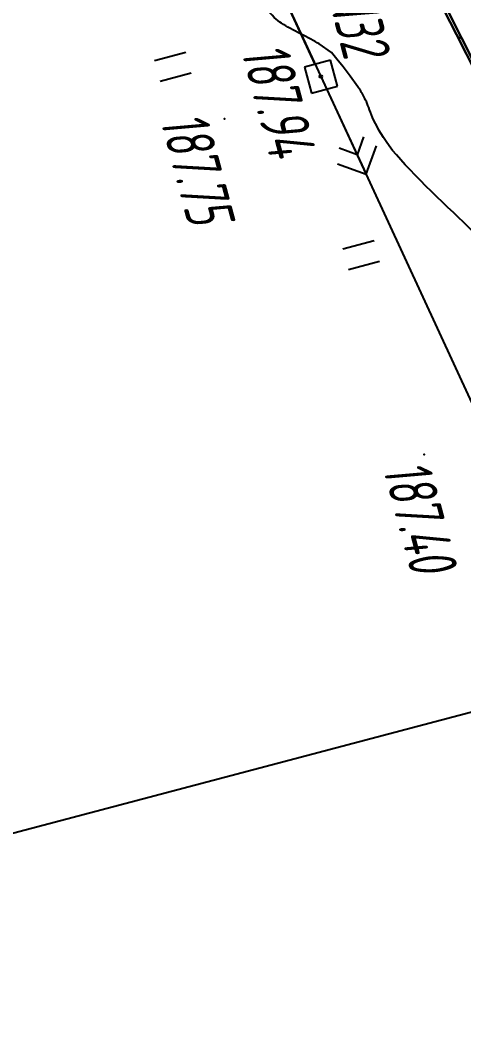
# Model space of a CAD drawing. Header units: millimetres. Extents: x -1799 to 6962, y -1020 to 4121.
# Drawn here: x 5416.4 to 5449.3, y 1648.6 to 1723.6 of the extents above; entities that cross this region are included whole.
import ezdxf

# ---------------------------------------------------------------- set-up
doc = ezdxf.new("R2010")
doc.units = ezdxf.units.MM
doc.linetypes.add('CONTI', pattern=[0])
for name, color, linetype in [('GOR_BDEFAULT', 212, 'CONTI'), ('NAD_MDEFAULT', 7, 'CONTI'), ('PI_OTDEFAULT', 172, 'CONTI'), ('PI_TTDEFAULT', 5, 'CONTI'), ('SIT_LDEFAULT', 7, 'CONTI'), ('USLZNDEFAULT', 7, 'CONTI'), ('ZAPSKDEFAULT', 7, 'CONTI')]:
    doc.layers.add(name, color=color, linetype=linetype)
doc.layers.add('КОПИЯ_ОСЬ_13_ОТКОСЫ', color=7, linetype='Continuous', lineweight=30)
doc.styles.add('eskd', font='spds.shx', dxfattribs={"width": 1.2, "oblique": 15})

# ---------------------------------------------------------------- blocks, each defined once
blk = doc.blocks.new('BL_2011')
at = {"color": 0}
for p, q in [((0, 0), (0, 2.4)), ((1.6, 0), (1.6, 2.4))]:
    blk.add_line(p, q, dxfattribs=at)
blk = doc.blocks.new('BL_27')
at = {"color": 0}
for p, q in [((1, 1), (-1, 1)), ((-1, 1), (-1, -1)), ((1, -1), (1, 1)), ((-1, -1), (1, -1))]:
    blk.add_line(p, q, dxfattribs=at)
blk.add_circle((0, 0), 0.1, dxfattribs=at)

msp = doc.modelspace()

# ---------------------------------------------------------------- linework, layer by layer
at = {"linetype": 'Continuous'}
msp.add_line((5605.293491801081, 1713.260784143035), (5407.425603411228, 1660.978742898827), dxfattribs=at)
at = {"layer": 'GOR_BDEFAULT', "color": 212, "elevation": 188, "flags": 128}
msp.add_lwpolyline([(5470.211700376423, 1676.809212735307), (5469.611700376447, 1677.659211734695), (5469.53170037643, 1677.779213735287), (5469.441700376405, 1677.899216735189), (5469.341700376428, 1678.039216734854), (5469.241700376451, 1678.189217735467), (5469.141700376416, 1678.339211735328), (5469.03170037643, 1678.499215735507), (5468.921700376444, 1678.669213734952), (5468.801700376449, 1678.839211735328), (5468.681700376395, 1679.009217735765), (5468.5617003764, 1679.189217735467), (5468.441700376405, 1679.379212735606), (5468.321700376409, 1679.559212735307), (5468.191700376405, 1679.739212735009), (5468.071700376409, 1679.929215735209), (5467.941700376405, 1680.109215734911), (5467.821700376409, 1680.299218735111), (5467.701700376414, 1680.479210735683), (5467.571700376409, 1680.659211734695), (5467.451700376414, 1680.839211735328), (5467.331700376419, 1681.01921173503), (5467.221700376433, 1681.199212734972), (5467.101700376437, 1681.369217735169), (5466.991700376451, 1681.549218735111), (5466.881700376407, 1681.719216735487), (5466.771700376421, 1681.889214735863), (5466.671700376444, 1682.049218735111), (5466.5617003764, 1682.219216735487), (5466.471700376433, 1682.379212735606), (5466.371700376398, 1682.539216734854), (5466.28170037643, 1682.689217735467), (5466.201700376414, 1682.839211735328), (5466.121700376398, 1682.989212735009), (5466.04170037644, 1683.139214735863), (5465.961700376423, 1683.289216734854), (5465.891700376416, 1683.429215735209), (5465.821700376409, 1683.579216734891), (5465.741700376451, 1683.729210735683), (5465.671700376444, 1683.879212735606), (5465.601700376437, 1684.029213735287), (5465.521700376421, 1684.179215735209), (5465.441700376405, 1684.329216734891), (5465.361700376447, 1684.489212735009), (5465.28170037643, 1684.659211734695), (5465.191700376405, 1684.819214735565), (5465.091700376428, 1684.999215735507), (5465.001700376402, 1685.179215735209), (5464.891700376416, 1685.359215734911), (5464.78170037643, 1685.549218735111), (5464.671700376444, 1685.749215735507), (5464.551700376449, 1685.949212734972), (5464.431700376395, 1686.149216735189), (5464.301700376449, 1686.359215734911), (5464.181700376395, 1686.569214735565), (5464.051700376449, 1686.779213735287), (5463.921700376444, 1686.999215735507), (5463.78170037643, 1687.219216735487), (5463.651700376426, 1687.429215735209), (5463.511700376412, 1687.649216735189), (5463.381700376407, 1687.869217735169), (5463.241700376451, 1688.089211735328), (5463.111700376447, 1688.299218735111), (5462.981700376442, 1688.51921173503), (5462.841700376428, 1688.739212735009), (5462.711700376423, 1688.949212734972), (5462.581700376419, 1689.169213734952), (5462.451700376414, 1689.379212735606), (5462.321700376409, 1689.589211735328), (5462.181700376395, 1689.809212735307), (5462.051700376449, 1690.01921173503), (5461.921700376444, 1690.229210735683), (5461.801700376449, 1690.439217735467), (5461.671700376444, 1690.649216735189), (5461.54170037644, 1690.859215734911), (5461.411700376435, 1691.059212735307), (5461.28170037643, 1691.26921173503), (5461.161700376435, 1691.479210735683), (5461.03170037643, 1691.679215735209), (5460.901700376426, 1691.889214735863), (5460.78170037643, 1692.099213735585), (5460.651700376426, 1692.299218735111), (5460.53170037643, 1692.499215735507), (5460.401700376426, 1692.70921473523), (5460.28170037643, 1692.909211734695), (5460.161700376435, 1693.109215734911), (5460.03170037643, 1693.309212735307), (5459.911700376435, 1693.509217735765), (5459.79170037644, 1693.70921473523), (5459.671700376444, 1693.909211734695), (5459.551700376449, 1694.109215734911), (5459.421700376444, 1694.309212735307), (5459.301700376449, 1694.509217735765), (5459.181700376395, 1694.699212734972), (5459.0617003764, 1694.899216735189), (5458.941700376405, 1695.089211735328), (5458.821700376409, 1695.289216734854), (5458.701700376414, 1695.479210735683), (5458.591700376428, 1695.679215735209), (5458.471700376433, 1695.869217735169), (5458.351700376437, 1696.059212735307), (5458.231700376442, 1696.249215735507), (5458.111700376447, 1696.449212734972), (5457.991700376451, 1696.629212735606), (5457.871700376398, 1696.819214735565), (5457.751700376402, 1697.009217735765), (5457.631700376407, 1697.199212734972), (5457.511700376412, 1697.379212735606), (5457.391700376416, 1697.569214735565), (5457.28170037643, 1697.749215735507), (5457.161700376435, 1697.939217735467), (5457.04170037644, 1698.119217735169), (5456.921700376444, 1698.299218735111), (5456.801700376449, 1698.479210735683), (5456.681700376395, 1698.659211734695), (5456.5617003764, 1698.839211735328), (5456.441700376405, 1699.01921173503), (5456.321700376409, 1699.199212734972), (5456.211700376423, 1699.379212735606), (5456.091700376428, 1699.549218735111), (5455.971700376433, 1699.729210735683), (5455.851700376437, 1699.899216735189), (5455.741700376451, 1700.079216734891), (5455.621700376398, 1700.249215735507), (5455.511700376412, 1700.429215735209), (5455.391700376416, 1700.599213735585), (5455.28170037643, 1700.76921173503), (5455.161700376435, 1700.939217735467), (5455.051700376449, 1701.109215734911), (5454.941700376405, 1701.279213735287), (5454.831700376419, 1701.449212734972), (5454.711700376423, 1701.619217735169), (5454.601700376437, 1701.789216734854), (5454.491700376451, 1701.95921473523), (5454.381700376407, 1702.129212735606), (5454.271700376421, 1702.289216734854), (5454.161700376435, 1702.45921473523), (5454.051700376449, 1702.619217735169), (5453.941700376405, 1702.789216734854), (5453.831700376419, 1702.949212734972), (5453.721700376433, 1703.109215734911), (5453.621700376398, 1703.26921173503), (5453.511700376412, 1703.439217735467), (5453.401700376426, 1703.599213735585), (5453.301700376449, 1703.759217735765), (5453.191700376405, 1703.919213734952), (5453.081700376419, 1704.079216734891), (5452.981700376442, 1704.229210735683), (5452.871700376398, 1704.389214735863), (5452.771700376421, 1704.549218735111), (5452.671700376444, 1704.70921473523), (5452.5617003764, 1704.859215734911), (5452.461700376423, 1705.01921173503), (5452.351700376437, 1705.169213734952), (5452.251700376402, 1705.329216734891), (5452.131700376407, 1705.499215735507), (5452.011700376412, 1705.659211734695), (5451.881700376407, 1705.839211735328), (5451.741700376451, 1706.01921173503), (5451.591700376428, 1706.219216735487), (5451.421700376444, 1706.419213734952), (5451.231700376442, 1706.639214735863), (5451.03170037643, 1706.869217735169), (5450.8117003764, 1707.109215734911), (5450.5617003764, 1707.369217735169), (5450.29170037644, 1707.649216735189), (5449.991700376451, 1707.949212734972), (5449.661700376435, 1708.279213735287), (5449.321700376409, 1708.619217735169), (5448.951700376414, 1708.969216735487), (5448.5617003764, 1709.339211735328), (5448.161700376435, 1709.719216735487), (5447.751700376402, 1710.109215734911), (5447.341700376428, 1710.509217735765), (5446.931700376395, 1710.909211734695), (5446.521700376421, 1711.309212735307), (5446.111700376447, 1711.70921473523), (5445.721700376433, 1712.109215734911), (5445.341700376428, 1712.499215735507), (5444.981700376442, 1712.889214735863), (5444.651700376426, 1713.259217735765), (5444.331700376419, 1713.619217735169), (5444.051700376449, 1713.95921473523), (5443.801700376449, 1714.289216734854), (5443.571700376409, 1714.609215734911), (5443.371700376398, 1714.909211734695), (5443.191700376405, 1715.189217735467), (5443.03170037643, 1715.45921473523), (5442.891700376416, 1715.719216735487), (5442.771700376421, 1715.95921473523), (5442.661700376435, 1716.189217735467), (5442.5617003764, 1716.409211734695), (5442.481700376442, 1716.609215734911), (5442.401700376426, 1716.799218735111), (5442.331700376419, 1716.979210735683), (5442.271700376421, 1717.149216735189), (5442.211700376423, 1717.299218735111), (5442.151700376426, 1717.449212734972), (5442.101700376437, 1717.579216734891), (5442.04170037644, 1717.699212734972), (5441.991700376451, 1717.819214735565), (5441.941700376405, 1717.919213734952), (5441.891700376416, 1718.01921173503), (5441.841700376428, 1718.109215734911), (5441.79170037644, 1718.199212734972), (5441.741700376451, 1718.26921173503), (5441.691700376405, 1718.349213735585), (5441.651700376426, 1718.419213734952), (5441.601700376437, 1718.479210735683), (5441.5617003764, 1718.549218735111), (5441.521700376421, 1718.609215734911), (5441.471700376433, 1718.669213734952), (5440.891700376416, 1719.479210735683), (5440.371700376398, 1720.159211734695), (5439.911700376435, 1720.739212735009), (5439.501700376402, 1721.229210735683), (5438.591700376428, 1721.879212735606), (5438.451700376414, 1721.95921473523), (5438.301700376449, 1722.039216734854), (5438.131700376407, 1722.129212735606), (5437.961700376423, 1722.219216735487), (5437.78170037643, 1722.309212735307), (5437.591700376428, 1722.409211734695), (5437.401700376426, 1722.509217735765), (5437.211700376423, 1722.609215734911), (5437.011700376412, 1722.70921473523), (5436.821700376409, 1722.809212735307), (5436.631700376407, 1722.909211734695), (5436.451700376414, 1723.009217735765), (5436.271700376421, 1723.109215734911), (5436.101700376437, 1723.20921473523), (5435.941700376405, 1723.309212735307), (5435.801700376449, 1723.399216735189), (5435.661700376435, 1723.489212735009), (5435.521700376421, 1723.599213735585), (5435.381700376407, 1723.70921473523), (5435.241700376451, 1723.839211735328), (5435.091700376428, 1723.999215735507), (5434.931700376395, 1724.179215735209), (5434.751700376402, 1724.389214735863), (5434.54170037644, 1724.639214735863), (5434.321700376409, 1724.939217735467), (5434.0617003764, 1725.279213735287), (5433.771700376421, 1725.679215735209), (5433.441700376405, 1726.139214735863), (5433.0617003764, 1726.649216735189), (5432.641700376416, 1727.239212735009)], dxfattribs=at)
at = {"layer": 'PI_TTDEFAULT', "color": 5}
for p in [(5438.721700376433, 1719.439217735467, 187.935), (5431.5617003764, 1716.299218735111, 187.751), (5446.401700376426, 1691.349213735585, 187.398)]:
    msp.add_point(p, dxfattribs=at)
at = {"layer": 'SIT_LDEFAULT', "color": 7}
for p, q in [((5415.131700376407, 1770.169213734952), (5438.721700376433, 1719.439217735467)), ((5438.301700376449, 1720.349213735585), (5435.351700376437, 1726.689217735467)), ((5438.721700376433, 1719.439217735467), (5462.471700376433, 1667.989212735009)), ((5439.141700376416, 1718.529213735287), (5442.071700376409, 1712.179215735209)), ((5441.891700376416, 1714.95921473523), (5441.401700376426, 1713.629212735606)), ((5442.071700376409, 1712.179215735209), (5442.861700376447, 1714.299218735111)), ((5441.401700376426, 1713.629212735606), (5440.081700376419, 1714.119217735169)), ((5439.951700376414, 1712.95921473523), (5442.071700376409, 1712.179215735209))]:
    msp.add_line(p, q, dxfattribs=at)
at = {"layer": 'КОПИЯ_ОСЬ_13_ОТКОСЫ'}
for points in [[(5417.169877126094, 1785.010558773217), (5426.228898122188, 1767.17880218142), (5435.097985341426, 1749.252837825951), (5439.675355031368, 1740.360870052514), (5448.790375783321, 1722.556853939232), (5453.328904225704, 1713.645324398217), (5462.387024953243, 1695.813110042748), (5471.244462087032, 1677.881408382592), (5480.245331838008, 1660.026153255639), (5484.64114482629, 1651.080474544701), (5488.99334819543, 1642.113555599389)], [(5417.517479970333, 1785.182922054467), (5462.507966115352, 1695.873107601342), (5480.310761525508, 1660.058562923607), (5484.915253713008, 1650.686187435326), (5489.471482350704, 1641.290252376732), (5502.637772633907, 1613.811797786889), (5514.225098683712, 1589.56698577517), (5531.660157277462, 1552.456817318139)], [(5417.517516915143, 1785.18305266687), (5462.507751290143, 1695.87299407312), (5480.310973946393, 1660.05854094812), (5484.915466133893, 1650.686226494995), (5489.471618477643, 1641.290230401245), (5502.637634102643, 1613.811714776245), (5514.225036446393, 1589.567085869995), (5531.660095040143, 1552.456734307495)], [(5448.934830739376, 1722.273925472436), (5449.152405812618, 1722.385009456811)]]:
    msp.add_lwpolyline(points, dxfattribs=at)

# ---------------------------------------------------------------- block references
at = {"layer": 'USLZNDEFAULT', "color": 7, "rotation": 285}
msp.add_blockref('BL_27', (5438.721700376433, 1719.439217735467), dxfattribs=at)
at = {"layer": 'ZAPSKDEFAULT', "color": 7, "rotation": 285}
for p in [(5426.351700376437, 1720.639214735863), (5440.351700376437, 1706.639214735863)]:
    msp.add_blockref('BL_2011', p, dxfattribs=at)

# ---------------------------------------------------------------- texts
at = {"layer": 'NAD_MDEFAULT', "color": 7, "style": 'eskd', "oblique": 10, "width": 0.8}
msp.add_text('N32', height=3.5, rotation=284.730807, dxfattribs=at).set_placement((5439.176945376394, 1725.496939735872))
at = {"layer": 'PI_OTDEFAULT', "color": 172, "style": 'eskd', "oblique": 10, "width": 0.8}
for s, p in [('187.94', (5432.767212376415, 1721.343750735198)), ('187.75', (5426.752217376439, 1716.214732735802)), ('187.40', (5443.300028376407, 1690.338252735709))]:
    msp.add_text(s, height=3.5, rotation=285, dxfattribs=at).set_placement(p)

doc.saveas('drawing.dxf')
